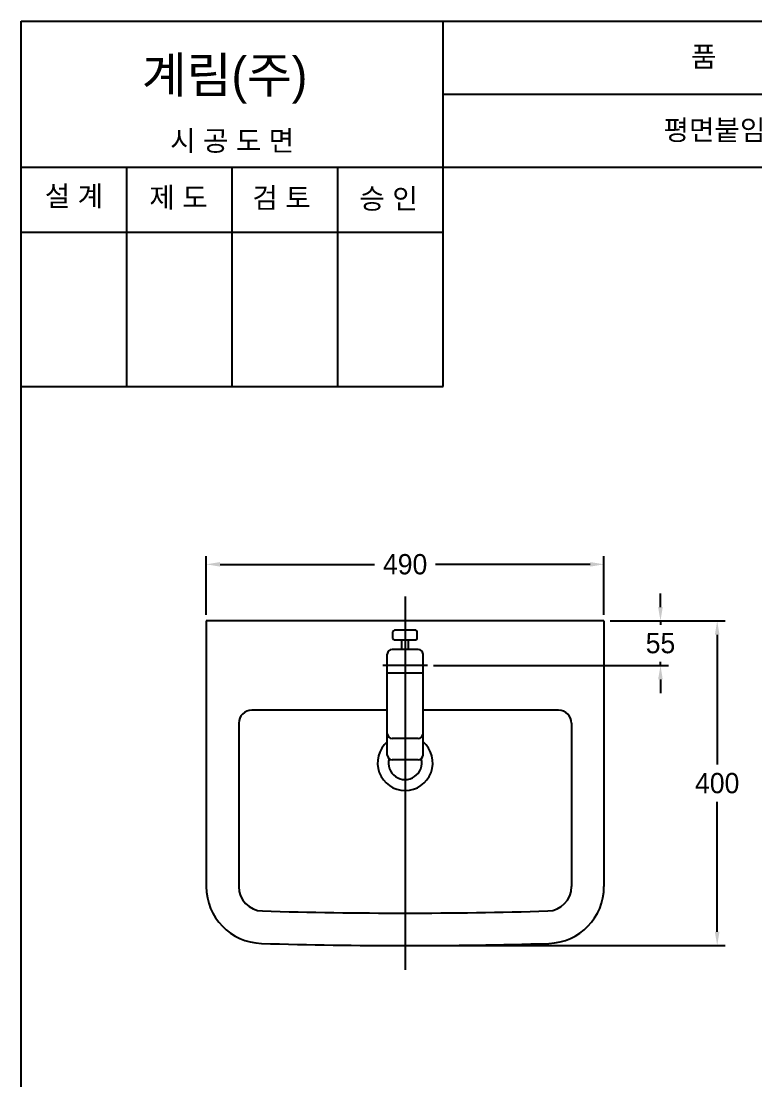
# Model space of a CAD drawing. Header units: millimetres. Extents: x 0 to 1800, y -67 to 2530.
# Drawn here: x 0 to 904, y 1226 to 2530 of the extents above; entities that cross this region are included whole.
import ezdxf
from ezdxf.enums import TextEntityAlignment as Align
from ezdxf.lldxf.tags import DXFTag

# ---------------------------------------------------------------- set-up
doc = ezdxf.new("R2010")
doc.units = ezdxf.units.MM
for name, color, linetype in [('TEXT', 7, 'Continuous'), ('내부선 및 부속', 4, 'Continuous'), ('도각라인', 7, 'Continuous'), ('외형선', 3, 'Continuous'), ('중심선', 1, 'DASHED'), ('치수선', 7, 'Continuous')]:
    doc.layers.add(name, color=color, linetype=linetype)
doc.styles.add('____', font='')
doc.styles.add('타이틀', font='H2GTRM.TTF', dxfattribs={"height": 25})
doc.styles.get('____').set_extended_font_data('굴림')
tags = doc.linetypes.add('DASHDOT', pattern=[70, 31, -13, 13, -13]).pattern_tags.tags
tags[10:11] = [DXFTag(74, 4), DXFTag(75, 0), DXFTag(340, '0'), DXFTag(46, 0.0), DXFTag(50, 0.0), DXFTag(44, 0.0), DXFTag(45, 0.0)]
tags[8:9] = [DXFTag(74, 4), DXFTag(75, 0), DXFTag(340, '0'), DXFTag(46, 0.0), DXFTag(50, 0.0), DXFTag(44, 0.0), DXFTag(45, 0.0)]
tags[6:7] = [DXFTag(74, 4), DXFTag(75, 0), DXFTag(340, '0'), DXFTag(46, 0.0), DXFTag(50, 0.0), DXFTag(44, 0.0), DXFTag(45, 0.0)]
tags[4:5] = [DXFTag(74, 4), DXFTag(75, 0), DXFTag(340, '0'), DXFTag(46, 0.0), DXFTag(50, 0.0), DXFTag(44, 0.0), DXFTag(45, 0.0)]
tags = doc.linetypes.add('DASHED', pattern=[25.72, 12.86, -12.86]).pattern_tags.tags
tags[6:7] = [DXFTag(74, 4), DXFTag(75, 0), DXFTag(340, '0'), DXFTag(46, 0.0), DXFTag(50, 0.0), DXFTag(44, 0.0), DXFTag(45, 0.0)]
tags[4:5] = [DXFTag(74, 4), DXFTag(75, 0), DXFTag(340, '0'), DXFTag(46, 0.0), DXFTag(50, 0.0), DXFTag(44, 0.0), DXFTag(45, 0.0)]
doc.dimstyles.new('MSADIM', dxfattribs={"dimtxt": 33, "dimasz": 17, "dimexe": 10, "dimexo": 7.5, "dimgap": 10, "dimtad": 0, "dimtih": 1, "dimtoh": 1, "dimdec": 0, "dimzin": 1, "dimdsep": 46, "dimtxsty": '____', "dimcen": 11.25, "dimadec": 0, "dimazin": 0, "dimtfac": 1, "dimtdec": 0, "dimtix": 1, "dimtmove": 0, "dimatfit": 3, "dimfxl": 0, "dimtolj": 1, "dimtzin": 1, "dimarcsym": 0})

# ---------------------------------------------------------------- blocks, each defined once
blk = doc.blocks.new('*D1')
at = {"layer": '치수선', "color": 0, "linetype": 'Continuous', "lineweight": -2}
for p, q in [((228.1, 1798.5), (228.1, 1870.7)), ((718.1, 1798.5), (718.1, 1870.7)), ((245.1, 1860.7), (435.4, 1860.7)), ((701.1, 1860.7), (510.7, 1860.7))]:
    blk.add_line(p, q, dxfattribs=at)
at = {"layer": '치수선', "color": 0, "linetype": 'Continuous'}
for points in [[(245.1, 1863.6), (245.1, 1857.9), (228.1, 1860.7)], [(701.1, 1863.6), (701.1, 1857.9), (718.1, 1860.7)]]:
    blk.add_solid(points, dxfattribs=at)
at = {"layer": '치수선', "color": 0, "linetype": 'Continuous', "insert": (473.1, 1860.7), "char_height": 25, "attachment_point": 5, "style": '____'}
blk.add_mtext('\\A1;490', dxfattribs=at)
blk = doc.blocks.new('*D2')
at = {"layer": '치수선', "color": 0, "linetype": 'Continuous', "lineweight": -2}
for p, q in [((787.7, 1808), (787.7, 1825)), ((725.6, 1791), (797.7, 1791)), ((787.7, 1791), (787.7, 1786.3)), ((508.1, 1736), (797.7, 1736)), ((787.7, 1736), (787.7, 1740.7)), ((787.7, 1719), (787.7, 1702))]:
    blk.add_line(p, q, dxfattribs=at)
at = {"layer": '치수선', "color": 0, "linetype": 'Continuous'}
for points in [[(784.8, 1808), (790.5, 1808), (787.7, 1791)], [(784.8, 1719), (790.5, 1719), (787.7, 1736)]]:
    blk.add_solid(points, dxfattribs=at)
at = {"layer": '치수선', "color": 0, "linetype": 'Continuous', "insert": (787.7, 1763.5), "char_height": 25, "attachment_point": 5, "style": '____'}
blk.add_mtext('\\A1;55', dxfattribs=at)
blk = doc.blocks.new('*D3')
at = {"layer": '치수선', "color": 0, "linetype": 'Continuous', "lineweight": -2}
for p, q in [((725.6, 1791), (867.6, 1791)), ((857.6, 1774), (857.6, 1613.9)), ((857.6, 1408), (857.6, 1568.2)), ((480.6, 1391), (867.6, 1391))]:
    blk.add_line(p, q, dxfattribs=at)
at = {"layer": '치수선', "color": 0, "linetype": 'Continuous'}
for points in [[(854.7, 1774), (860.4, 1774), (857.6, 1791)], [(854.7, 1408), (860.4, 1408), (857.6, 1391)]]:
    blk.add_solid(points, dxfattribs=at)
at = {"layer": '치수선', "color": 0, "linetype": 'Continuous', "insert": (857.6, 1591), "char_height": 25, "attachment_point": 5, "style": '____'}
blk.add_mtext('\\A1;400', dxfattribs=at)

msp = doc.modelspace()

# ---------------------------------------------------------------- linework, layer by layer
at = {"layer": '내부선 및 부속', "linetype": 'Continuous'}
for p, q in [((486.1, 1779.5), (460.1, 1779.5)), ((486.1, 1767.5), (460.1, 1767.5)), ((469.1, 1756), (469.1, 1767.5)), ((477.1, 1756), (477.1, 1767.5)), ((451.1, 1652), (451.1, 1750)), ((489.1, 1756), (457.1, 1756)), ((495.1, 1652), (495.1, 1750)), ((495.1, 1726.8), (451.1, 1726.8)), ((451.1, 1625.8), (451.1, 1652)), ((489.1, 1646), (457.1, 1646)), ((495.1, 1625.8), (495.1, 1652)), ((489.1, 1619.8), (457.1, 1619.8))]:
    msp.add_line(p, q, dxfattribs=at)
for centre, radius, start, end in [((460.1, 1777.5), 2, 90, 180), ((486.1, 1777.5), 2, 0, 90), ((460.1, 1769.5), 2, 180, 270), ((486.1, 1769.5), 2, 270, 0), ((457.1, 1750), 6, 90, 180), ((489.1, 1750), 6, 0, 90), ((457.1, 1652), 6, 180, 270), ((489.1, 1652), 6, 270, 0), ((473.1, 1616), 34, 130.3202, 49.6798), ((457.1, 1625.8), 6, 180, 270), ((473.1, 1616), 20.5, 165.4501, 14.5498), ((489.1, 1625.8), 6, 270, 0)]:
    msp.add_arc(centre, radius, start, end, dxfattribs=at)
for points in [[(458.1, 1769.5), (458.1, 1773.5), (458.1, 1777.5)], [(488.1, 1769.5), (488.1, 1773.5), (488.1, 1777.5)]]:
    msp.add_open_spline(points, degree=2, dxfattribs=at)
at = {"layer": '도각라인'}
for p, q in [((0, 0), (0, 2530)), ((0, 2530), (1800, 2530)), ((520, 2080), (520, 2530)), ((520, 2440), (1800, 2440)), ((0, 2350), (1800, 2350)), ((130, 2080), (130, 2350)), ((260, 2080), (260, 2350)), ((390, 2080), (390, 2350)), ((0, 2270), (520, 2270)), ((0, 2080), (520, 2080))]:
    msp.add_line(p, q, dxfattribs=at)
at = {"layer": '외형선', "linetype": 'Continuous'}
for p, q in [((228.1, 1791), (228.1, 1463.6)), ((718.1, 1791), (228.1, 1791)), ((718.1, 1791), (718.1, 1463.6)), ((451.1, 1681), (284.1, 1681)), ((662.1, 1681), (495.1, 1681)), ((268.1, 1665), (268.1, 1463.6)), ((678.1, 1665), (678.1, 1463.6))]:
    msp.add_line(p, q, dxfattribs=at)
for centre, radius, start, end in [((284.1, 1665), 16, 90, 180), ((662.1, 1665), 16, 0, 90), ((298.1, 1463.6), 70, 180, 268.3103), ((298.1, 1463.6), 30, 180, 268.3103), ((648.1, 1463.6), 30, 271.6897, 360), ((648.1, 1463.6), 70, 271.6897, 360), ((473.1, 7396), 5965, 268.31032, 271.68967), ((473.1, 7396), 6005, 268.31032, 271.68967)]:
    msp.add_arc(centre, radius, start, end, dxfattribs=at)
at = {"layer": '중심선', "linetype": 'DASHDOT'}
for p, q in [((473.1, 1821), (473.1, 1361)), ((500.6, 1736), (445.6, 1736))]:
    msp.add_line(p, q, dxfattribs=at)

# ---------------------------------------------------------------- texts
at = {"layer": 'TEXT', "style": '타이틀'}
for s, p in [('품             명', (915.7, 2486.4)), ('평면붙임 세면기', (905.8, 2396)), ('시 공 도 면', (259.9, 2382.7)), ('설 계', (65, 2314.6)), ('제 도', (193.8, 2312.9)), ('검 토', (320.8, 2312.3)), ('승 인', (452.7, 2311.4))]:
    msp.add_text(s, height=25, dxfattribs=at).set_placement(p, align=Align.MIDDLE_CENTER)
msp.add_text('계림(주)', height=44, dxfattribs=at).set_placement((148.7, 2441.8))

# ---------------------------------------------------------------- dimensions: what is measured, and where the dimension line sits
at = {"layer": '치수선', "linetype": 'Continuous'}
dim = msp.add_linear_dim(base=(718.1, 1860.7), p1=(228.1, 1791), p2=(718.1, 1791), dimstyle='MSADIM', override={"dimtxt": 25}, dxfattribs=at)
dim.commit()
dim.dimension.update_dxf_attribs({"geometry": '*D1', "text_midpoint": (473.1, 1860.7), "dimtype": 160})
for base, p1, p2, picture, middle in [((787.7, 1791), (500.6, 1736), (718.1, 1791), '*D2', (787.7, 1763.5)), ((857.6, 1391), (718.1, 1791), (473.1, 1391), '*D3', (857.6, 1591))]:
    dim = msp.add_linear_dim(base=base, p1=p1, p2=p2, angle=90, dimstyle='MSADIM', override={"dimtxt": 25}, dxfattribs=at)
    dim.commit()
    dim.dimension.update_dxf_attribs({"geometry": picture, "text_midpoint": middle, "dimtype": 160})

doc.saveas('drawing.dxf')
